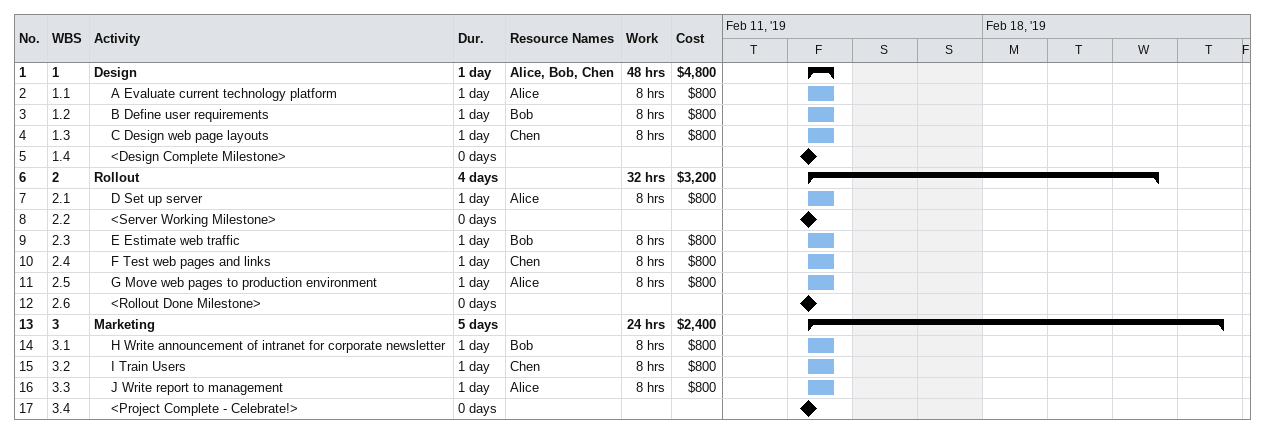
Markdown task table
| ID | WBS | Task | Duration | Start | Finish | Resources | Work (h) | Cost ($) |
|---|---|---|---|---|---|---|---|---|
| 1 | 1 | **Design** | 1d | 2019-02-15 | 2019-02-15 | Alice, Bob, Chen | 48 | 4800 |
| 2 | 1.1 | A Evaluate current technology platform | 1d | 2019-02-15 | 2019-02-15 | Alice | 8 | 800 |
| 3 | 1.2 | B Define user requirements | 1d | 2019-02-15 | 2019-02-15 | Bob | 8 | 800 |
| 4 | 1.3 | C Design web page layouts | 1d | 2019-02-15 | 2019-02-15 | Chen | 8 | 800 |
| 5 | 1.4 | <Design Complete Milestone> | 0d | 2019-02-15 | 2019-02-15 |  |  |  |
| 6 | 2 | **Rollout** | 4d | 2019-02-15 | 2019-02-20 |  | 32 | 3200 |
| 7 | 2.1 | D Set up server | 1d | 2019-02-15 | 2019-02-15 | Alice | 8 | 800 |
| 8 | 2.2 | <Server Working Milestone> | 0d | 2019-02-15 | 2019-02-15 |  |  |  |
| 9 | 2.3 | E Estimate web traffic | 1d | 2019-02-15 | 2019-02-15 | Bob | 8 | 800 |
| 10 | 2.4 | F Test web pages and links | 1d | 2019-02-15 | 2019-02-15 | Chen | 8 | 800 |
| 11 | 2.5 | G Move web pages to production environment | 1d | 2019-02-15 | 2019-02-15 | Alice | 8 | 800 |
| 12 | 2.6 | <Rollout Done Milestone> | 0d | 2019-02-15 | 2019-02-15 |  |  |  |
| 13 | 3 | **Marketing** | 5d | 2019-02-15 | 2019-02-21 |  | 24 | 2400 |
| 14 | 3.1 | H Write announcement of intranet for corporate newsletter | 1d | 2019-02-15 | 2019-02-15 | Bob | 8 | 800 |
| 15 | 3.2 | I Train Users | 1d | 2019-02-15 | 2019-02-15 | Chen | 8 | 800 |
| 16 | 3.3 | J Write report to management | 1d | 2019-02-15 | 2019-02-15 | Alice | 8 | 800 |
| 17 | 3.4 | <Project Complete - Celebrate!> | 0d | 2019-02-15 | 2019-02-15 |  |  |  |
